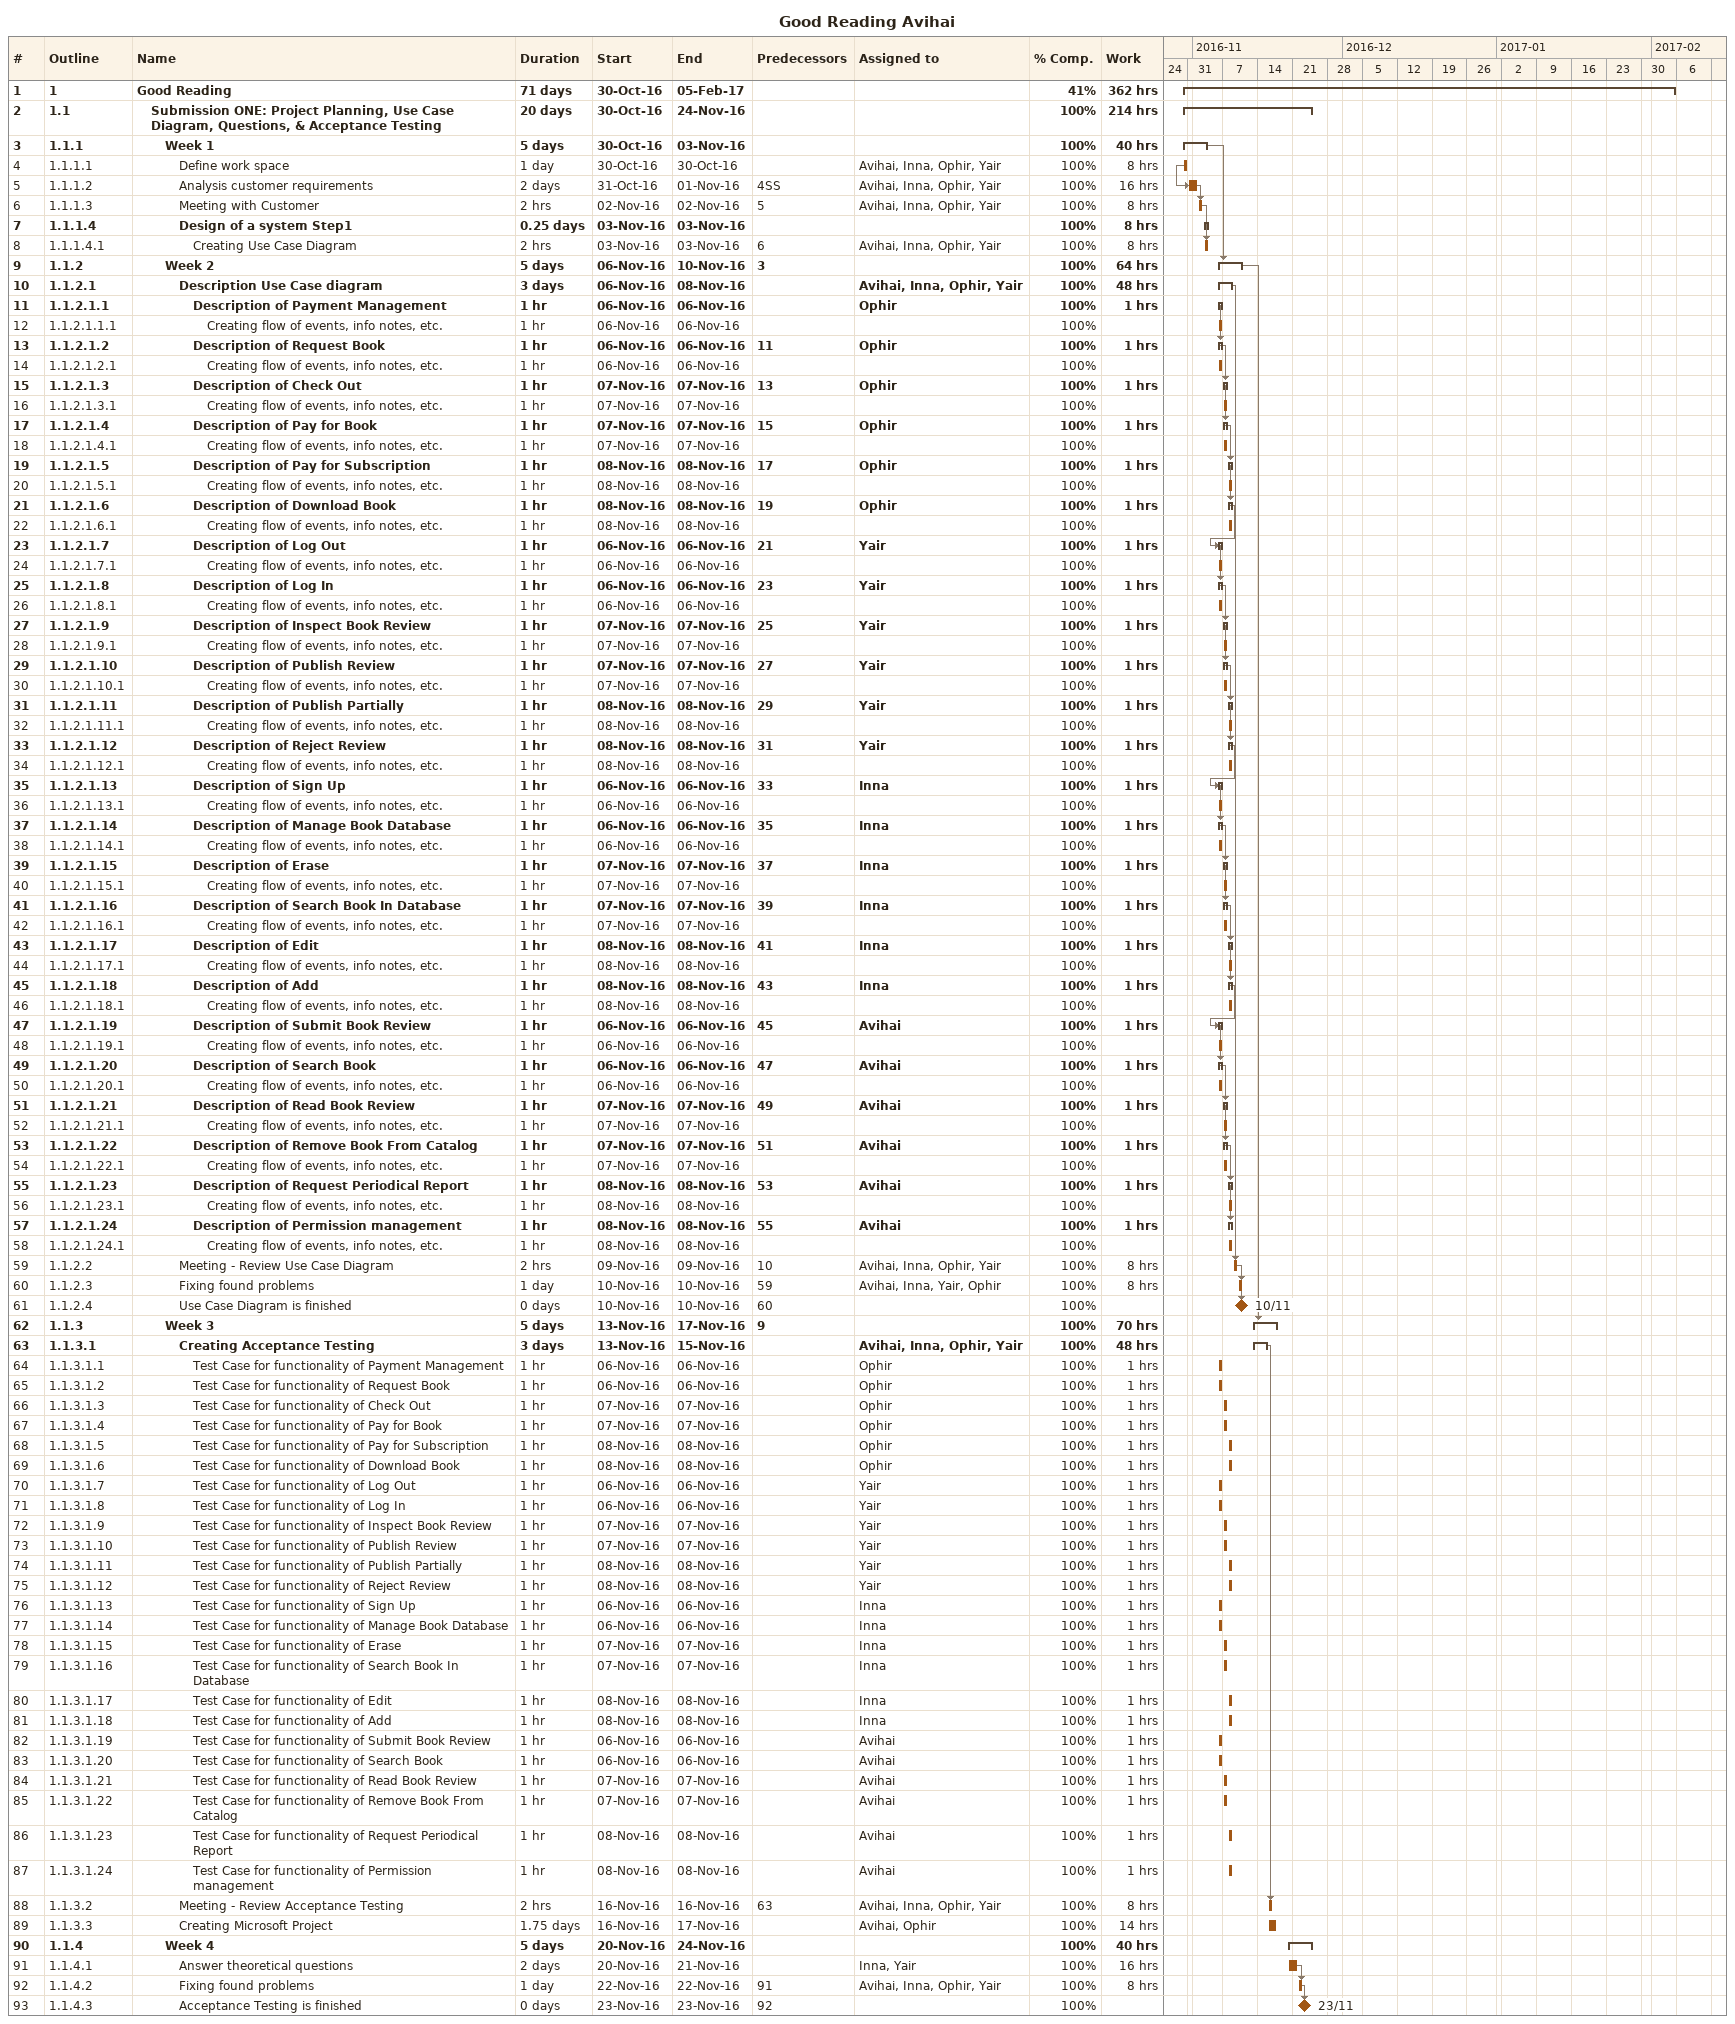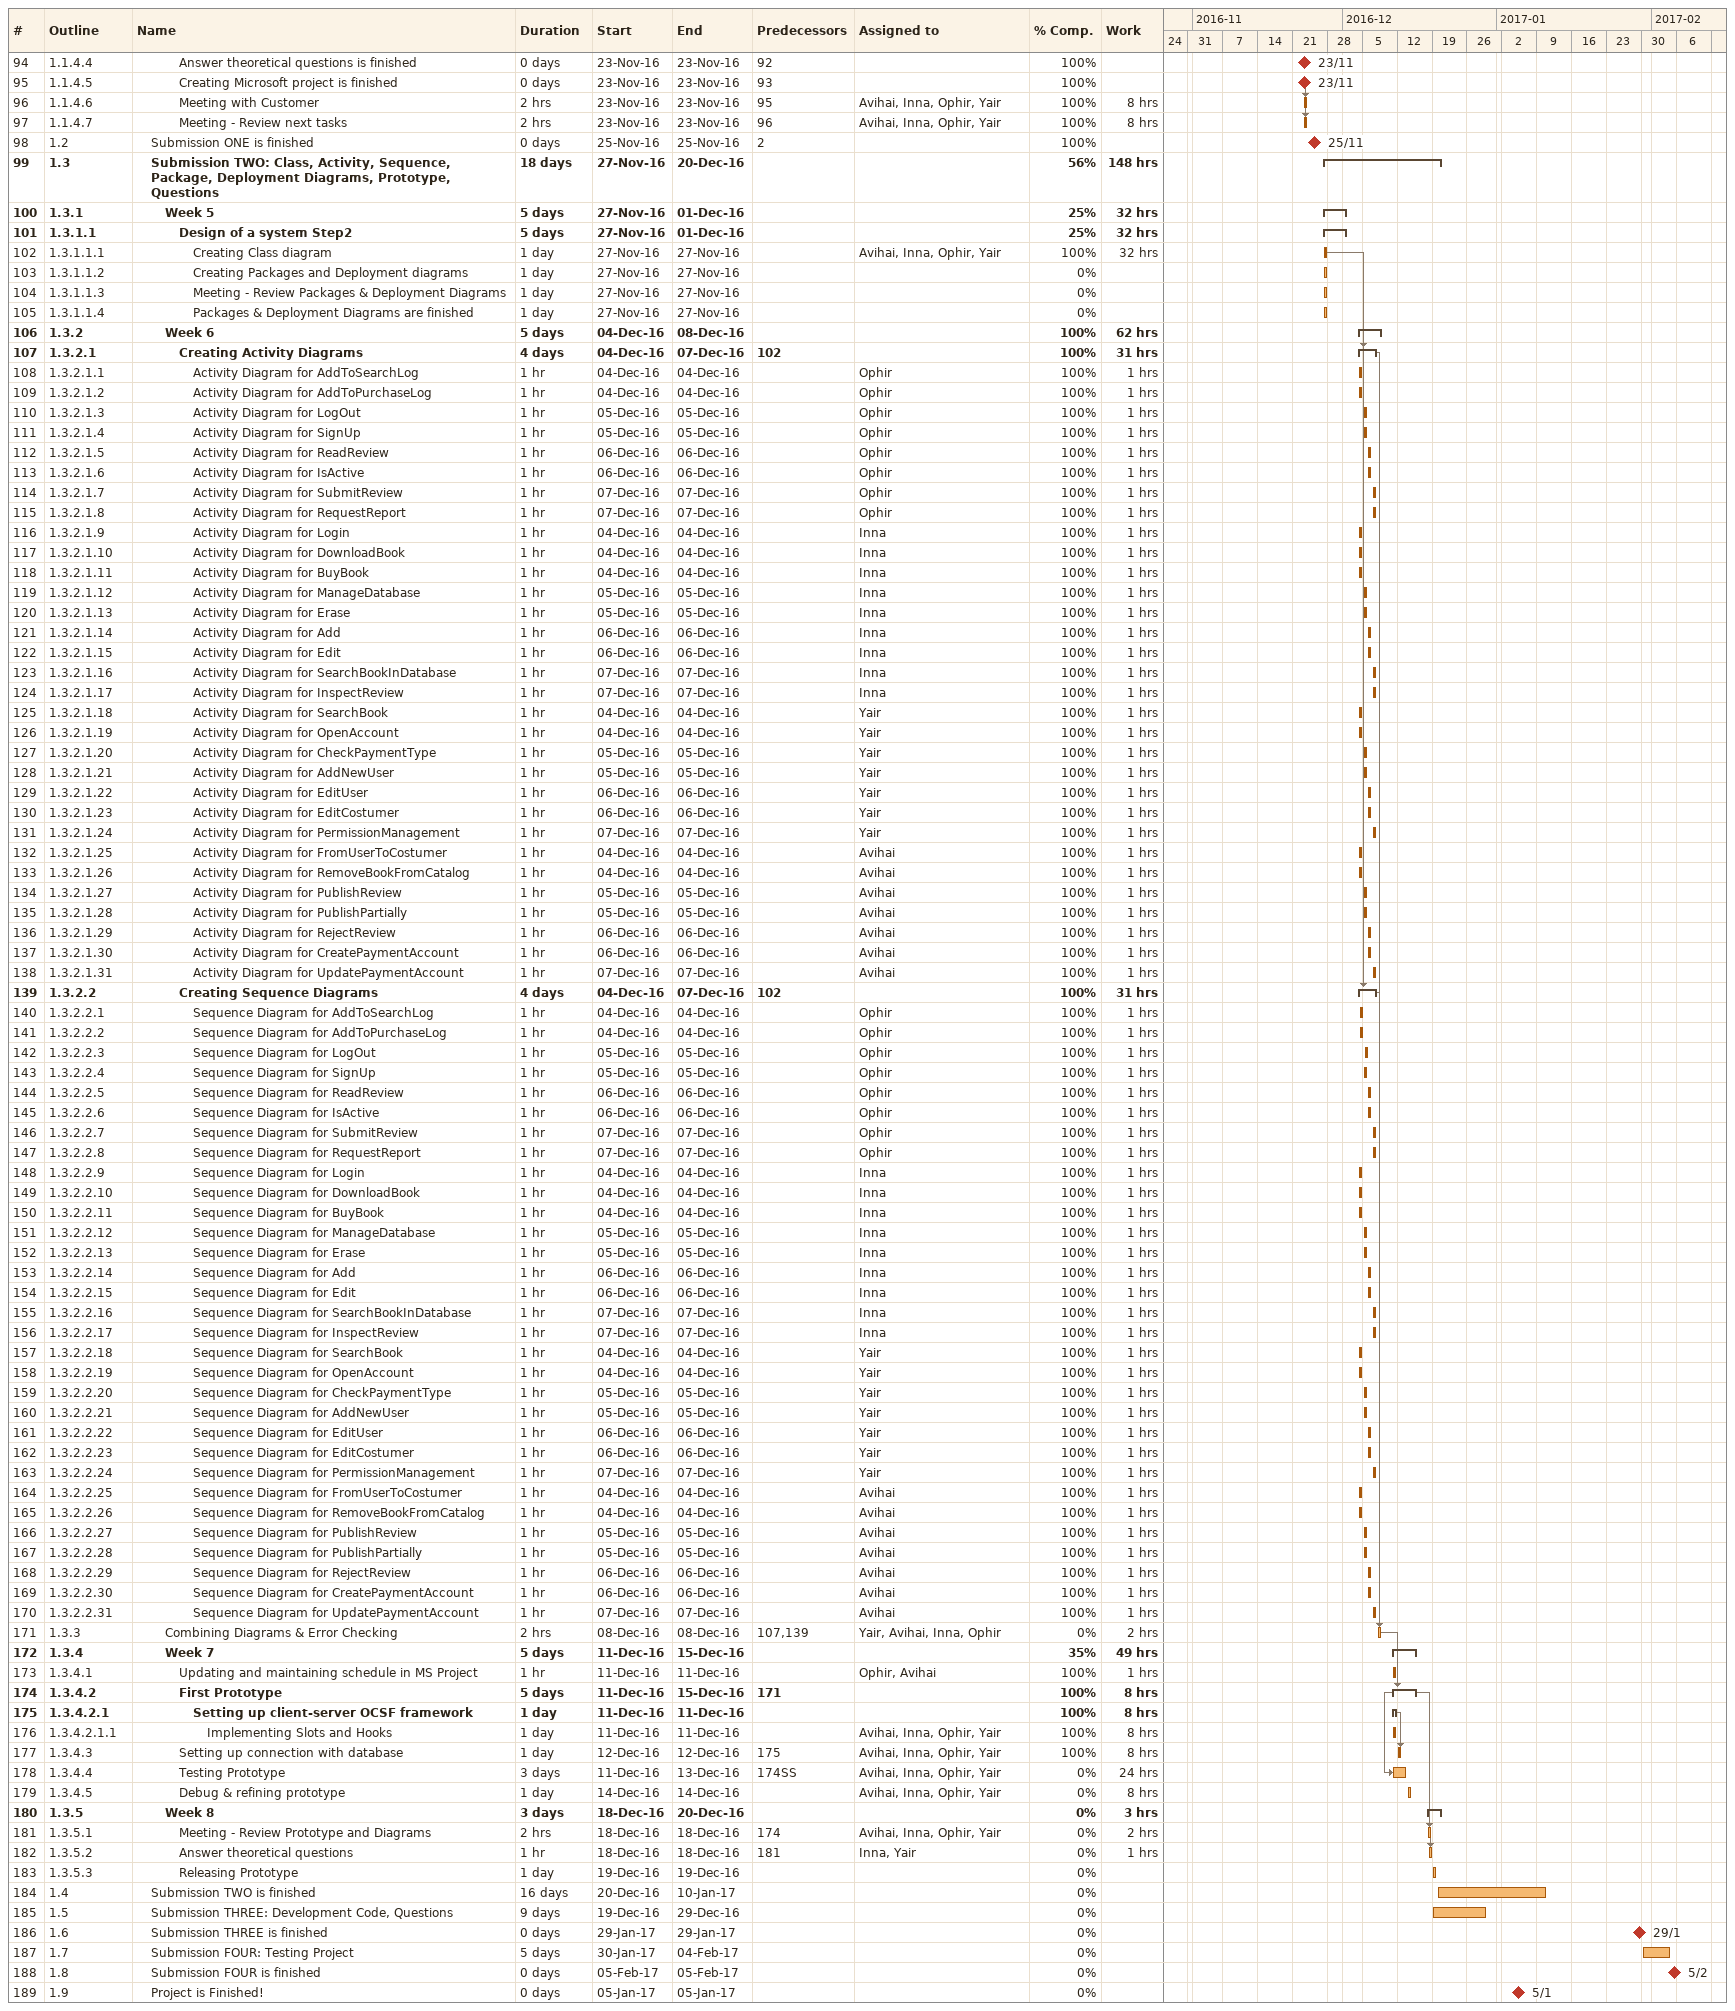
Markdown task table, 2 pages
Good Reading Avihai

| ID | WBS | Task | Duration | Start | Finish | Predecessors | Resources | % complete | Work (h) |
|---|---|---|---|---|---|---|---|---|---|
| 1 | 1 | **Good Reading** | 71d | 2016-10-30 | 2017-02-05 |  |  | 41 | 362 |
| 2 | 1.1 | **Submission ONE: Project Planning, Use Case Diagram, Questions, & Acceptance Testing** | 20d | 2016-10-30 | 2016-11-24 |  |  | 100 | 214 |
| 3 | 1.1.1 | **Week 1** | 5d | 2016-10-30 | 2016-11-03 |  |  | 100 | 40 |
| 4 | 1.1.1.1 | Define work space | 1d | 2016-10-30 | 2016-10-30 |  | Avihai, Inna, Ophir, Yair | 100 | 8 |
| 5 | 1.1.1.2 | Analysis customer requirements | 2d | 2016-10-31 | 2016-11-01 | 4SS | Avihai, Inna, Ophir, Yair | 100 | 16 |
| 6 | 1.1.1.3 | Meeting with Customer | 2h | 2016-11-02 | 2016-11-02 | 5 | Avihai, Inna, Ophir, Yair | 100 | 8 |
| 7 | 1.1.1.4 | **Design of a system Step1** | 0.25d | 2016-11-03 | 2016-11-03 |  |  | 100 | 8 |
| 8 | 1.1.1.4.1 | Creating Use Case Diagram | 2h | 2016-11-03 | 2016-11-03 | 6 | Avihai, Inna, Ophir, Yair | 100 | 8 |
| 9 | 1.1.2 | **Week 2** | 5d | 2016-11-06 | 2016-11-10 | 3 |  | 100 | 64 |
| 10 | 1.1.2.1 | **Description Use Case diagram** | 3d | 2016-11-06 | 2016-11-08 |  | Avihai, Inna, Ophir, Yair | 100 | 48 |
| 11 | 1.1.2.1.1 | **Description of Payment Management** | 1h | 2016-11-06 | 2016-11-06 |  | Ophir | 100 | 1 |
| 12 | 1.1.2.1.1.1 | Creating flow of events, info notes, etc. | 1h | 2016-11-06 | 2016-11-06 |  |  | 100 |  |
| 13 | 1.1.2.1.2 | **Description of Request Book** | 1h | 2016-11-06 | 2016-11-06 | 11 | Ophir | 100 | 1 |
| 14 | 1.1.2.1.2.1 | Creating flow of events, info notes, etc. | 1h | 2016-11-06 | 2016-11-06 |  |  | 100 |  |
| 15 | 1.1.2.1.3 | **Description of Check Out** | 1h | 2016-11-07 | 2016-11-07 | 13 | Ophir | 100 | 1 |
| 16 | 1.1.2.1.3.1 | Creating flow of events, info notes, etc. | 1h | 2016-11-07 | 2016-11-07 |  |  | 100 |  |
| 17 | 1.1.2.1.4 | **Description of Pay for Book** | 1h | 2016-11-07 | 2016-11-07 | 15 | Ophir | 100 | 1 |
| 18 | 1.1.2.1.4.1 | Creating flow of events, info notes, etc. | 1h | 2016-11-07 | 2016-11-07 |  |  | 100 |  |
| 19 | 1.1.2.1.5 | **Description of Pay for Subscription** | 1h | 2016-11-08 | 2016-11-08 | 17 | Ophir | 100 | 1 |
| 20 | 1.1.2.1.5.1 | Creating flow of events, info notes, etc. | 1h | 2016-11-08 | 2016-11-08 |  |  | 100 |  |
| 21 | 1.1.2.1.6 | **Description of Download Book** | 1h | 2016-11-08 | 2016-11-08 | 19 | Ophir | 100 | 1 |
| 22 | 1.1.2.1.6.1 | Creating flow of events, info notes, etc. | 1h | 2016-11-08 | 2016-11-08 |  |  | 100 |  |
| 23 | 1.1.2.1.7 | **Description of Log Out** | 1h | 2016-11-06 | 2016-11-06 | 21 | Yair | 100 | 1 |
| 24 | 1.1.2.1.7.1 | Creating flow of events, info notes, etc. | 1h | 2016-11-06 | 2016-11-06 |  |  | 100 |  |
| 25 | 1.1.2.1.8 | **Description of Log In** | 1h | 2016-11-06 | 2016-11-06 | 23 | Yair | 100 | 1 |
| 26 | 1.1.2.1.8.1 | Creating flow of events, info notes, etc. | 1h | 2016-11-06 | 2016-11-06 |  |  | 100 |  |
| 27 | 1.1.2.1.9 | **Description of Inspect Book Review** | 1h | 2016-11-07 | 2016-11-07 | 25 | Yair | 100 | 1 |
| 28 | 1.1.2.1.9.1 | Creating flow of events, info notes, etc. | 1h | 2016-11-07 | 2016-11-07 |  |  | 100 |  |
| 29 | 1.1.2.1.10 | **Description of Publish Review** | 1h | 2016-11-07 | 2016-11-07 | 27 | Yair | 100 | 1 |
| 30 | 1.1.2.1.10.1 | Creating flow of events, info notes, etc. | 1h | 2016-11-07 | 2016-11-07 |  |  | 100 |  |
| 31 | 1.1.2.1.11 | **Description of Publish Partially** | 1h | 2016-11-08 | 2016-11-08 | 29 | Yair | 100 | 1 |
| 32 | 1.1.2.1.11.1 | Creating flow of events, info notes, etc. | 1h | 2016-11-08 | 2016-11-08 |  |  | 100 |  |
| 33 | 1.1.2.1.12 | **Description of Reject Review** | 1h | 2016-11-08 | 2016-11-08 | 31 | Yair | 100 | 1 |
| 34 | 1.1.2.1.12.1 | Creating flow of events, info notes, etc. | 1h | 2016-11-08 | 2016-11-08 |  |  | 100 |  |
| 35 | 1.1.2.1.13 | **Description of Sign Up** | 1h | 2016-11-06 | 2016-11-06 | 33 | Inna | 100 | 1 |
| 36 | 1.1.2.1.13.1 | Creating flow of events, info notes, etc. | 1h | 2016-11-06 | 2016-11-06 |  |  | 100 |  |
| 37 | 1.1.2.1.14 | **Description of Manage Book Database** | 1h | 2016-11-06 | 2016-11-06 | 35 | Inna | 100 | 1 |
| 38 | 1.1.2.1.14.1 | Creating flow of events, info notes, etc. | 1h | 2016-11-06 | 2016-11-06 |  |  | 100 |  |
| 39 | 1.1.2.1.15 | **Description of Erase** | 1h | 2016-11-07 | 2016-11-07 | 37 | Inna | 100 | 1 |
| 40 | 1.1.2.1.15.1 | Creating flow of events, info notes, etc. | 1h | 2016-11-07 | 2016-11-07 |  |  | 100 |  |
| 41 | 1.1.2.1.16 | **Description of Search Book In Database** | 1h | 2016-11-07 | 2016-11-07 | 39 | Inna | 100 | 1 |
| 42 | 1.1.2.1.16.1 | Creating flow of events, info notes, etc. | 1h | 2016-11-07 | 2016-11-07 |  |  | 100 |  |
| 43 | 1.1.2.1.17 | **Description of Edit** | 1h | 2016-11-08 | 2016-11-08 | 41 | Inna | 100 | 1 |
| 44 | 1.1.2.1.17.1 | Creating flow of events, info notes, etc. | 1h | 2016-11-08 | 2016-11-08 |  |  | 100 |  |
| 45 | 1.1.2.1.18 | **Description of Add** | 1h | 2016-11-08 | 2016-11-08 | 43 | Inna | 100 | 1 |
| 46 | 1.1.2.1.18.1 | Creating flow of events, info notes, etc. | 1h | 2016-11-08 | 2016-11-08 |  |  | 100 |  |
| 47 | 1.1.2.1.19 | **Description of Submit Book Review** | 1h | 2016-11-06 | 2016-11-06 | 45 | Avihai | 100 | 1 |
| 48 | 1.1.2.1.19.1 | Creating flow of events, info notes, etc. | 1h | 2016-11-06 | 2016-11-06 |  |  | 100 |  |
| 49 | 1.1.2.1.20 | **Description of Search Book** | 1h | 2016-11-06 | 2016-11-06 | 47 | Avihai | 100 | 1 |
| 50 | 1.1.2.1.20.1 | Creating flow of events, info notes, etc. | 1h | 2016-11-06 | 2016-11-06 |  |  | 100 |  |
| 51 | 1.1.2.1.21 | **Description of Read Book Review** | 1h | 2016-11-07 | 2016-11-07 | 49 | Avihai | 100 | 1 |
| 52 | 1.1.2.1.21.1 | Creating flow of events, info notes, etc. | 1h | 2016-11-07 | 2016-11-07 |  |  | 100 |  |
| 53 | 1.1.2.1.22 | **Description of Remove Book From Catalog** | 1h | 2016-11-07 | 2016-11-07 | 51 | Avihai | 100 | 1 |
| 54 | 1.1.2.1.22.1 | Creating flow of events, info notes, etc. | 1h | 2016-11-07 | 2016-11-07 |  |  | 100 |  |
| 55 | 1.1.2.1.23 | **Description of Request Periodical Report** | 1h | 2016-11-08 | 2016-11-08 | 53 | Avihai | 100 | 1 |
| 56 | 1.1.2.1.23.1 | Creating flow of events, info notes, etc. | 1h | 2016-11-08 | 2016-11-08 |  |  | 100 |  |
| 57 | 1.1.2.1.24 | **Description of Permission management** | 1h | 2016-11-08 | 2016-11-08 | 55 | Avihai | 100 | 1 |
| 58 | 1.1.2.1.24.1 | Creating flow of events, info notes, etc. | 1h | 2016-11-08 | 2016-11-08 |  |  | 100 |  |
| 59 | 1.1.2.2 | Meeting - Review Use Case Diagram | 2h | 2016-11-09 | 2016-11-09 | 10 | Avihai, Inna, Ophir, Yair | 100 | 8 |
| 60 | 1.1.2.3 | Fixing found problems | 1d | 2016-11-10 | 2016-11-10 | 59 | Avihai, Inna, Yair, Ophir | 100 | 8 |
| 61 | 1.1.2.4 | Use Case Diagram is finished | 0d | 2016-11-10 | 2016-11-10 | 60 |  | 100 |  |
| 62 | 1.1.3 | **Week 3** | 5d | 2016-11-13 | 2016-11-17 | 9 |  | 100 | 70 |
| 63 | 1.1.3.1 | **Creating Acceptance Testing** | 3d | 2016-11-13 | 2016-11-15 |  | Avihai, Inna, Ophir, Yair | 100 | 48 |
| 64 | 1.1.3.1.1 | Test Case for functionality of Payment Management | 1h | 2016-11-06 | 2016-11-06 |  | Ophir | 100 | 1 |
| 65 | 1.1.3.1.2 | Test Case for functionality of Request Book | 1h | 2016-11-06 | 2016-11-06 |  | Ophir | 100 | 1 |
| 66 | 1.1.3.1.3 | Test Case for functionality of Check Out | 1h | 2016-11-07 | 2016-11-07 |  | Ophir | 100 | 1 |
| 67 | 1.1.3.1.4 | Test Case for functionality of Pay for Book | 1h | 2016-11-07 | 2016-11-07 |  | Ophir | 100 | 1 |
| 68 | 1.1.3.1.5 | Test Case for functionality of Pay for Subscription | 1h | 2016-11-08 | 2016-11-08 |  | Ophir | 100 | 1 |
| 69 | 1.1.3.1.6 | Test Case for functionality of Download Book | 1h | 2016-11-08 | 2016-11-08 |  | Ophir | 100 | 1 |
| 70 | 1.1.3.1.7 | Test Case for functionality of Log Out | 1h | 2016-11-06 | 2016-11-06 |  | Yair | 100 | 1 |
| 71 | 1.1.3.1.8 | Test Case for functionality of Log In | 1h | 2016-11-06 | 2016-11-06 |  | Yair | 100 | 1 |
| 72 | 1.1.3.1.9 | Test Case for functionality of Inspect Book Review | 1h | 2016-11-07 | 2016-11-07 |  | Yair | 100 | 1 |
| 73 | 1.1.3.1.10 | Test Case for functionality of Publish Review | 1h | 2016-11-07 | 2016-11-07 |  | Yair | 100 | 1 |
| 74 | 1.1.3.1.11 | Test Case for functionality of Publish Partially | 1h | 2016-11-08 | 2016-11-08 |  | Yair | 100 | 1 |
| 75 | 1.1.3.1.12 | Test Case for functionality of Reject Review | 1h | 2016-11-08 | 2016-11-08 |  | Yair | 100 | 1 |
| 76 | 1.1.3.1.13 | Test Case for functionality of Sign Up | 1h | 2016-11-06 | 2016-11-06 |  | Inna | 100 | 1 |
| 77 | 1.1.3.1.14 | Test Case for functionality of Manage Book Database | 1h | 2016-11-06 | 2016-11-06 |  | Inna | 100 | 1 |
| 78 | 1.1.3.1.15 | Test Case for functionality of Erase | 1h | 2016-11-07 | 2016-11-07 |  | Inna | 100 | 1 |
| 79 | 1.1.3.1.16 | Test Case for functionality of Search Book In Database | 1h | 2016-11-07 | 2016-11-07 |  | Inna | 100 | 1 |
| 80 | 1.1.3.1.17 | Test Case for functionality of Edit | 1h | 2016-11-08 | 2016-11-08 |  | Inna | 100 | 1 |
| 81 | 1.1.3.1.18 | Test Case for functionality of Add | 1h | 2016-11-08 | 2016-11-08 |  | Inna | 100 | 1 |
| 82 | 1.1.3.1.19 | Test Case for functionality of Submit Book Review | 1h | 2016-11-06 | 2016-11-06 |  | Avihai | 100 | 1 |
| 83 | 1.1.3.1.20 | Test Case for functionality of Search Book | 1h | 2016-11-06 | 2016-11-06 |  | Avihai | 100 | 1 |
| 84 | 1.1.3.1.21 | Test Case for functionality of Read Book Review | 1h | 2016-11-07 | 2016-11-07 |  | Avihai | 100 | 1 |
| 85 | 1.1.3.1.22 | Test Case for functionality of Remove Book From Catalog | 1h | 2016-11-07 | 2016-11-07 |  | Avihai | 100 | 1 |
| 86 | 1.1.3.1.23 | Test Case for functionality of Request Periodical Report | 1h | 2016-11-08 | 2016-11-08 |  | Avihai | 100 | 1 |
| 87 | 1.1.3.1.24 | Test Case for functionality of Permission management | 1h | 2016-11-08 | 2016-11-08 |  | Avihai | 100 | 1 |
| 88 | 1.1.3.2 | Meeting - Review Acceptance Testing | 2h | 2016-11-16 | 2016-11-16 | 63 | Avihai, Inna, Ophir, Yair | 100 | 8 |
| 89 | 1.1.3.3 | Creating Microsoft Project | 1.75d | 2016-11-16 | 2016-11-17 |  | Avihai, Ophir | 100 | 14 |
| 90 | 1.1.4 | **Week 4** | 5d | 2016-11-20 | 2016-11-24 |  |  | 100 | 40 |
| 91 | 1.1.4.1 | Answer theoretical questions | 2d | 2016-11-20 | 2016-11-21 |  | Inna, Yair | 100 | 16 |
| 92 | 1.1.4.2 | Fixing found problems | 1d | 2016-11-22 | 2016-11-22 | 91 | Avihai, Inna, Ophir, Yair | 100 | 8 |
| 93 | 1.1.4.3 | Acceptance Testing is finished | 0d | 2016-11-23 | 2016-11-23 | 92 |  | 100 |  |
| 94 | 1.1.4.4 | Answer theoretical questions is finished | 0d | 2016-11-23 | 2016-11-23 | 92 |  | 100 |  |
| 95 | 1.1.4.5 | Creating Microsoft project is finished | 0d | 2016-11-23 | 2016-11-23 | 93 |  | 100 |  |
| 96 | 1.1.4.6 | Meeting with Customer | 2h | 2016-11-23 | 2016-11-23 | 95 | Avihai, Inna, Ophir, Yair | 100 | 8 |
| 97 | 1.1.4.7 | Meeting - Review next tasks | 2h | 2016-11-23 | 2016-11-23 | 96 | Avihai, Inna, Ophir, Yair | 100 | 8 |
| 98 | 1.2 | Submission ONE is finished | 0d | 2016-11-25 | 2016-11-25 | 2 |  | 100 |  |
| 99 | 1.3 | **Submission TWO: Class, Activity, Sequence, Package, Deployment Diagrams, Prototype, Questions** | 18d | 2016-11-27 | 2016-12-20 |  |  | 56 | 148 |
| 100 | 1.3.1 | **Week 5** | 5d | 2016-11-27 | 2016-12-01 |  |  | 25 | 32 |
| 101 | 1.3.1.1 | **Design of a system Step2** | 5d | 2016-11-27 | 2016-12-01 |  |  | 25 | 32 |
| 102 | 1.3.1.1.1 | Creating Class diagram | 1d | 2016-11-27 | 2016-11-27 |  | Avihai, Inna, Ophir, Yair | 100 | 32 |
| 103 | 1.3.1.1.2 | Creating Packages and Deployment diagrams | 1d | 2016-11-27 | 2016-11-27 |  |  | 0 |  |
| 104 | 1.3.1.1.3 | Meeting - Review Packages & Deployment Diagrams | 1d | 2016-11-27 | 2016-11-27 |  |  | 0 |  |
| 105 | 1.3.1.1.4 | Packages & Deployment Diagrams are finished | 1d | 2016-11-27 | 2016-11-27 |  |  | 0 |  |
| 106 | 1.3.2 | **Week 6** | 5d | 2016-12-04 | 2016-12-08 |  |  | 100 | 62 |
| 107 | 1.3.2.1 | **Creating Activity Diagrams** | 4d | 2016-12-04 | 2016-12-07 | 102 |  | 100 | 31 |
| 108 | 1.3.2.1.1 | Activity Diagram for AddToSearchLog | 1h | 2016-12-04 | 2016-12-04 |  | Ophir | 100 | 1 |
| 109 | 1.3.2.1.2 | Activity Diagram for AddToPurchaseLog | 1h | 2016-12-04 | 2016-12-04 |  | Ophir | 100 | 1 |
| 110 | 1.3.2.1.3 | Activity Diagram for LogOut | 1h | 2016-12-05 | 2016-12-05 |  | Ophir | 100 | 1 |
| 111 | 1.3.2.1.4 | Activity Diagram for SignUp | 1h | 2016-12-05 | 2016-12-05 |  | Ophir | 100 | 1 |
| 112 | 1.3.2.1.5 | Activity Diagram for ReadReview | 1h | 2016-12-06 | 2016-12-06 |  | Ophir | 100 | 1 |
| 113 | 1.3.2.1.6 | Activity Diagram for IsActive | 1h | 2016-12-06 | 2016-12-06 |  | Ophir | 100 | 1 |
| 114 | 1.3.2.1.7 | Activity Diagram for SubmitReview | 1h | 2016-12-07 | 2016-12-07 |  | Ophir | 100 | 1 |
| 115 | 1.3.2.1.8 | Activity Diagram for RequestReport | 1h | 2016-12-07 | 2016-12-07 |  | Ophir | 100 | 1 |
| 116 | 1.3.2.1.9 | Activity Diagram for Login | 1h | 2016-12-04 | 2016-12-04 |  | Inna | 100 | 1 |
| 117 | 1.3.2.1.10 | Activity Diagram for DownloadBook | 1h | 2016-12-04 | 2016-12-04 |  | Inna | 100 | 1 |
| 118 | 1.3.2.1.11 | Activity Diagram for BuyBook | 1h | 2016-12-04 | 2016-12-04 |  | Inna | 100 | 1 |
| 119 | 1.3.2.1.12 | Activity Diagram for ManageDatabase | 1h | 2016-12-05 | 2016-12-05 |  | Inna | 100 | 1 |
| 120 | 1.3.2.1.13 | Activity Diagram for Erase | 1h | 2016-12-05 | 2016-12-05 |  | Inna | 100 | 1 |
| 121 | 1.3.2.1.14 | Activity Diagram for Add | 1h | 2016-12-06 | 2016-12-06 |  | Inna | 100 | 1 |
| 122 | 1.3.2.1.15 | Activity Diagram for Edit | 1h | 2016-12-06 | 2016-12-06 |  | Inna | 100 | 1 |
| 123 | 1.3.2.1.16 | Activity Diagram for SearchBookInDatabase | 1h | 2016-12-07 | 2016-12-07 |  | Inna | 100 | 1 |
| 124 | 1.3.2.1.17 | Activity Diagram for InspectReview | 1h | 2016-12-07 | 2016-12-07 |  | Inna | 100 | 1 |
| 125 | 1.3.2.1.18 | Activity Diagram for SearchBook | 1h | 2016-12-04 | 2016-12-04 |  | Yair | 100 | 1 |
| 126 | 1.3.2.1.19 | Activity Diagram for OpenAccount | 1h | 2016-12-04 | 2016-12-04 |  | Yair | 100 | 1 |
| 127 | 1.3.2.1.20 | Activity Diagram for CheckPaymentType | 1h | 2016-12-05 | 2016-12-05 |  | Yair | 100 | 1 |
| 128 | 1.3.2.1.21 | Activity Diagram for AddNewUser | 1h | 2016-12-05 | 2016-12-05 |  | Yair | 100 | 1 |
| 129 | 1.3.2.1.22 | Activity Diagram for EditUser | 1h | 2016-12-06 | 2016-12-06 |  | Yair | 100 | 1 |
| 130 | 1.3.2.1.23 | Activity Diagram for EditCostumer | 1h | 2016-12-06 | 2016-12-06 |  | Yair | 100 | 1 |
| 131 | 1.3.2.1.24 | Activity Diagram for PermissionManagement | 1h | 2016-12-07 | 2016-12-07 |  | Yair | 100 | 1 |
| 132 | 1.3.2.1.25 | Activity Diagram for FromUserToCostumer | 1h | 2016-12-04 | 2016-12-04 |  | Avihai | 100 | 1 |
| 133 | 1.3.2.1.26 | Activity Diagram for RemoveBookFromCatalog | 1h | 2016-12-04 | 2016-12-04 |  | Avihai | 100 | 1 |
| 134 | 1.3.2.1.27 | Activity Diagram for PublishReview | 1h | 2016-12-05 | 2016-12-05 |  | Avihai | 100 | 1 |
| 135 | 1.3.2.1.28 | Activity Diagram for PublishPartially | 1h | 2016-12-05 | 2016-12-05 |  | Avihai | 100 | 1 |
| 136 | 1.3.2.1.29 | Activity Diagram for RejectReview | 1h | 2016-12-06 | 2016-12-06 |  | Avihai | 100 | 1 |
| 137 | 1.3.2.1.30 | Activity Diagram for CreatePaymentAccount | 1h | 2016-12-06 | 2016-12-06 |  | Avihai | 100 | 1 |
| 138 | 1.3.2.1.31 | Activity Diagram for UpdatePaymentAccount | 1h | 2016-12-07 | 2016-12-07 |  | Avihai | 100 | 1 |
| 139 | 1.3.2.2 | **Creating Sequence Diagrams** | 4d | 2016-12-04 | 2016-12-07 | 102 |  | 100 | 31 |
| 140 | 1.3.2.2.1 | Sequence Diagram for AddToSearchLog | 1h | 2016-12-04 | 2016-12-04 |  | Ophir | 100 | 1 |
| 141 | 1.3.2.2.2 | Sequence Diagram for AddToPurchaseLog | 1h | 2016-12-04 | 2016-12-04 |  | Ophir | 100 | 1 |
| 142 | 1.3.2.2.3 | Sequence Diagram for LogOut | 1h | 2016-12-05 | 2016-12-05 |  | Ophir | 100 | 1 |
| 143 | 1.3.2.2.4 | Sequence Diagram for SignUp | 1h | 2016-12-05 | 2016-12-05 |  | Ophir | 100 | 1 |
| 144 | 1.3.2.2.5 | Sequence Diagram for ReadReview | 1h | 2016-12-06 | 2016-12-06 |  | Ophir | 100 | 1 |
| 145 | 1.3.2.2.6 | Sequence Diagram for IsActive | 1h | 2016-12-06 | 2016-12-06 |  | Ophir | 100 | 1 |
| 146 | 1.3.2.2.7 | Sequence Diagram for SubmitReview | 1h | 2016-12-07 | 2016-12-07 |  | Ophir | 100 | 1 |
| 147 | 1.3.2.2.8 | Sequence Diagram for RequestReport | 1h | 2016-12-07 | 2016-12-07 |  | Ophir | 100 | 1 |
| 148 | 1.3.2.2.9 | Sequence Diagram for Login | 1h | 2016-12-04 | 2016-12-04 |  | Inna | 100 | 1 |
| 149 | 1.3.2.2.10 | Sequence Diagram for DownloadBook | 1h | 2016-12-04 | 2016-12-04 |  | Inna | 100 | 1 |
| 150 | 1.3.2.2.11 | Sequence Diagram for BuyBook | 1h | 2016-12-04 | 2016-12-04 |  | Inna | 100 | 1 |
| 151 | 1.3.2.2.12 | Sequence Diagram for ManageDatabase | 1h | 2016-12-05 | 2016-12-05 |  | Inna | 100 | 1 |
| 152 | 1.3.2.2.13 | Sequence Diagram for Erase | 1h | 2016-12-05 | 2016-12-05 |  | Inna | 100 | 1 |
| 153 | 1.3.2.2.14 | Sequence Diagram for Add | 1h | 2016-12-06 | 2016-12-06 |  | Inna | 100 | 1 |
| 154 | 1.3.2.2.15 | Sequence Diagram for Edit | 1h | 2016-12-06 | 2016-12-06 |  | Inna | 100 | 1 |
| 155 | 1.3.2.2.16 | Sequence Diagram for SearchBookInDatabase | 1h | 2016-12-07 | 2016-12-07 |  | Inna | 100 | 1 |
| 156 | 1.3.2.2.17 | Sequence Diagram for InspectReview | 1h | 2016-12-07 | 2016-12-07 |  | Inna | 100 | 1 |
| 157 | 1.3.2.2.18 | Sequence Diagram for SearchBook | 1h | 2016-12-04 | 2016-12-04 |  | Yair | 100 | 1 |
| 158 | 1.3.2.2.19 | Sequence Diagram for OpenAccount | 1h | 2016-12-04 | 2016-12-04 |  | Yair | 100 | 1 |
| 159 | 1.3.2.2.20 | Sequence Diagram for CheckPaymentType | 1h | 2016-12-05 | 2016-12-05 |  | Yair | 100 | 1 |
| 160 | 1.3.2.2.21 | Sequence Diagram for AddNewUser | 1h | 2016-12-05 | 2016-12-05 |  | Yair | 100 | 1 |
| 161 | 1.3.2.2.22 | Sequence Diagram for EditUser | 1h | 2016-12-06 | 2016-12-06 |  | Yair | 100 | 1 |
| 162 | 1.3.2.2.23 | Sequence Diagram for EditCostumer | 1h | 2016-12-06 | 2016-12-06 |  | Yair | 100 | 1 |
| 163 | 1.3.2.2.24 | Sequence Diagram for PermissionManagement | 1h | 2016-12-07 | 2016-12-07 |  | Yair | 100 | 1 |
| 164 | 1.3.2.2.25 | Sequence Diagram for FromUserToCostumer | 1h | 2016-12-04 | 2016-12-04 |  | Avihai | 100 | 1 |
| 165 | 1.3.2.2.26 | Sequence Diagram for RemoveBookFromCatalog | 1h | 2016-12-04 | 2016-12-04 |  | Avihai | 100 | 1 |
| 166 | 1.3.2.2.27 | Sequence Diagram for PublishReview | 1h | 2016-12-05 | 2016-12-05 |  | Avihai | 100 | 1 |
| 167 | 1.3.2.2.28 | Sequence Diagram for PublishPartially | 1h | 2016-12-05 | 2016-12-05 |  | Avihai | 100 | 1 |
| 168 | 1.3.2.2.29 | Sequence Diagram for RejectReview | 1h | 2016-12-06 | 2016-12-06 |  | Avihai | 100 | 1 |
| 169 | 1.3.2.2.30 | Sequence Diagram for CreatePaymentAccount | 1h | 2016-12-06 | 2016-12-06 |  | Avihai | 100 | 1 |
| 170 | 1.3.2.2.31 | Sequence Diagram for UpdatePaymentAccount | 1h | 2016-12-07 | 2016-12-07 |  | Avihai | 100 | 1 |
| 171 | 1.3.3 | Combining Diagrams & Error Checking | 2h | 2016-12-08 | 2016-12-08 | 107, 139 | Yair, Avihai, Inna, Ophir | 0 | 2 |
| 172 | 1.3.4 | **Week 7** | 5d | 2016-12-11 | 2016-12-15 |  |  | 35 | 49 |
| 173 | 1.3.4.1 | Updating and maintaining schedule in MS Project | 1h | 2016-12-11 | 2016-12-11 |  | Ophir, Avihai | 100 | 1 |
| 174 | 1.3.4.2 | **First Prototype** | 5d | 2016-12-11 | 2016-12-15 | 171 |  | 100 | 8 |
| 175 | 1.3.4.2.1 | **Setting up client-server OCSF framework** | 1d | 2016-12-11 | 2016-12-11 |  |  | 100 | 8 |
| 176 | 1.3.4.2.1.1 | Implementing Slots and Hooks | 1d | 2016-12-11 | 2016-12-11 |  | Avihai, Inna, Ophir, Yair | 100 | 8 |
| 177 | 1.3.4.3 | Setting up connection with database | 1d | 2016-12-12 | 2016-12-12 | 175 | Avihai, Inna, Ophir, Yair | 100 | 8 |
| 178 | 1.3.4.4 | Testing Prototype | 3d | 2016-12-11 | 2016-12-13 | 174SS | Avihai, Inna, Ophir, Yair | 0 | 24 |
| 179 | 1.3.4.5 | Debug & refining prototype | 1d | 2016-12-14 | 2016-12-14 |  | Avihai, Inna, Ophir, Yair | 0 | 8 |
| 180 | 1.3.5 | **Week 8** | 3d | 2016-12-18 | 2016-12-20 |  |  | 0 | 3 |
| 181 | 1.3.5.1 | Meeting - Review Prototype and Diagrams | 2h | 2016-12-18 | 2016-12-18 | 174 | Avihai, Inna, Ophir, Yair | 0 | 2 |
| 182 | 1.3.5.2 | Answer theoretical questions | 1h | 2016-12-18 | 2016-12-18 | 181 | Inna, Yair | 0 | 1 |
| 183 | 1.3.5.3 | Releasing Prototype | 1d | 2016-12-19 | 2016-12-19 |  |  | 0 |  |
| 184 | 1.4 | Submission TWO is finished | 16d | 2016-12-20 | 2017-01-10 |  |  | 0 |  |
| 185 | 1.5 | Submission THREE: Development Code, Questions | 9d | 2016-12-19 | 2016-12-29 |  |  | 0 |  |
| 186 | 1.6 | Submission THREE is finished | 0d | 2017-01-29 | 2017-01-29 |  |  | 0 |  |
| 187 | 1.7 | Submission FOUR: Testing Project | 5d | 2017-01-30 | 2017-02-04 |  |  | 0 |  |
| 188 | 1.8 | Submission FOUR is finished | 0d | 2017-02-05 | 2017-02-05 |  |  | 0 |  |
| 189 | 1.9 | Project is Finished! | 0d | 2017-01-05 | 2017-01-05 |  |  | 0 |  |
